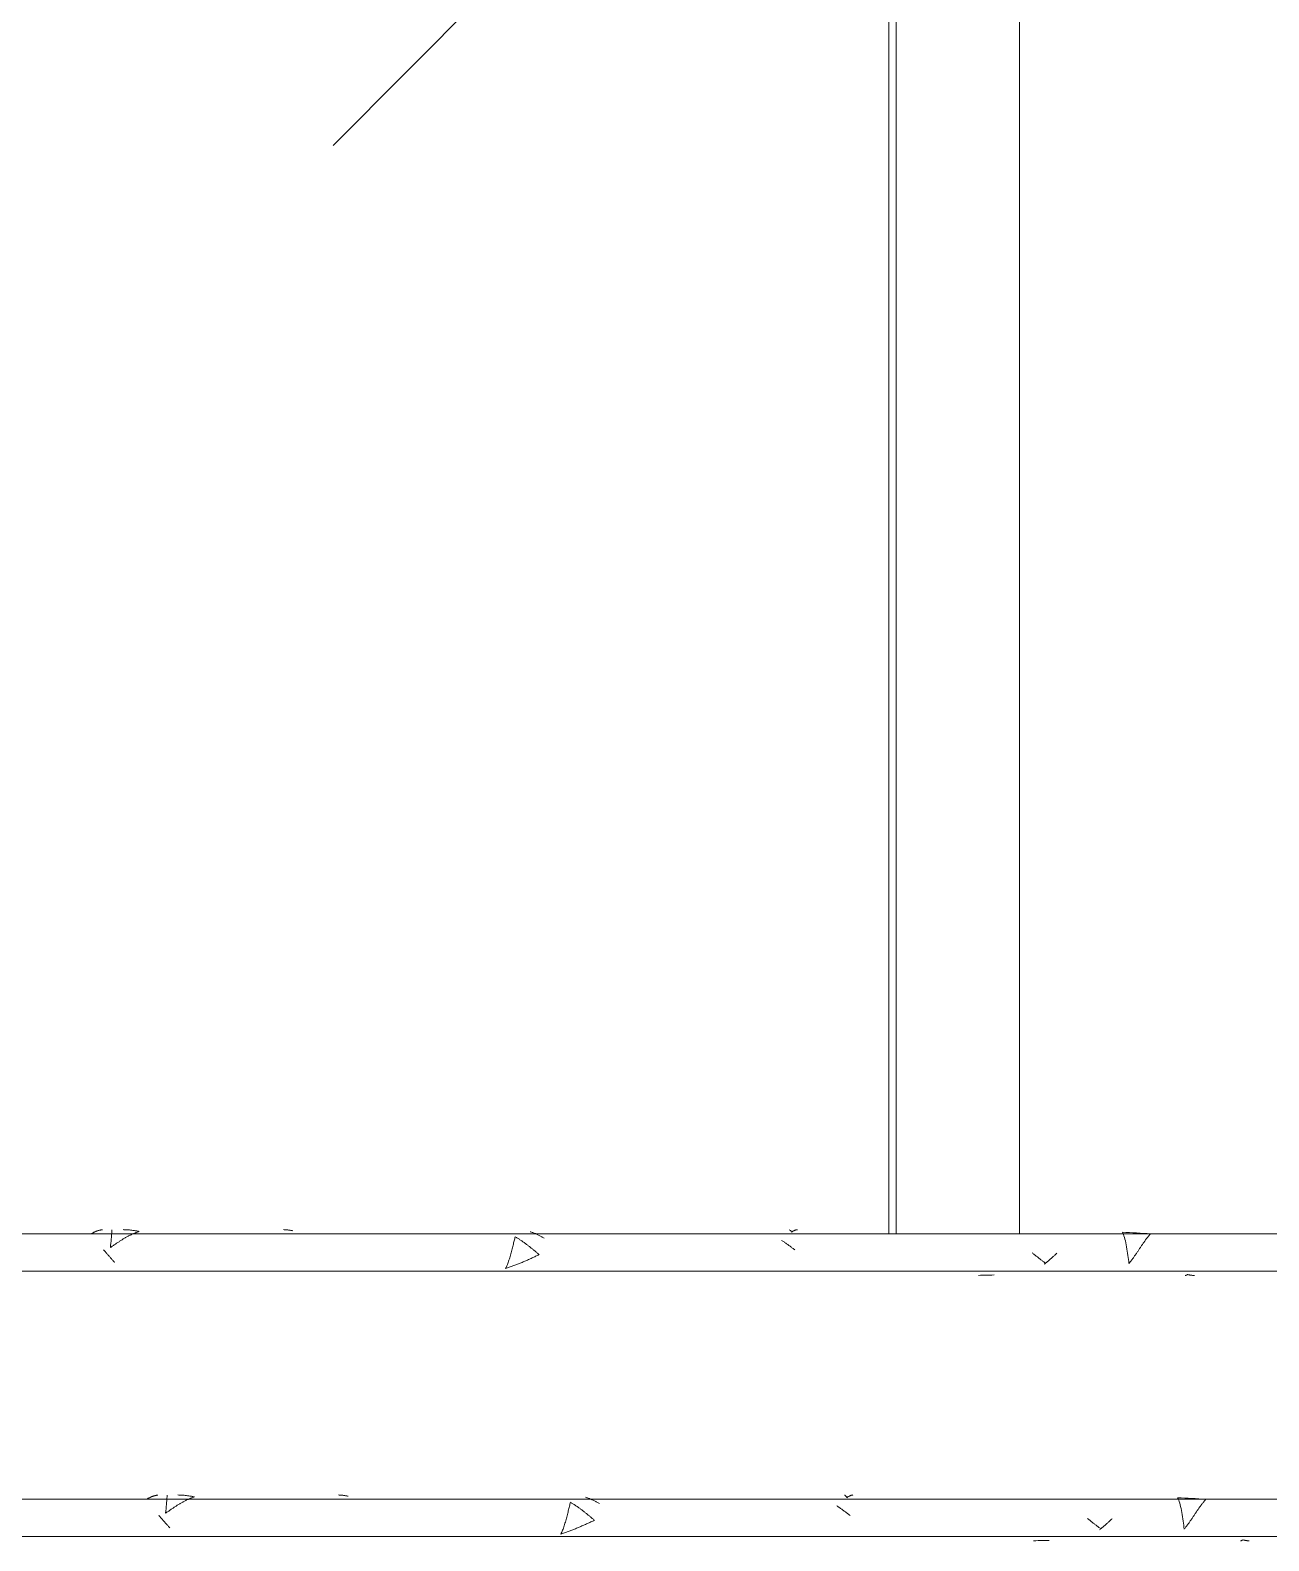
# Model space of a CAD drawing. Header units: millimetres. Extents: x -2100 to 124761, y -10432 to 93550.
# Drawn here: x 28292 to 28958, y -165 to 648 of the extents above; entities that cross this region are included whole.
import ezdxf

# ---------------------------------------------------------------- set-up
doc = ezdxf.new("R2010")
doc.units = ezdxf.units.MM
doc.linetypes.add('Centre', pattern=[31.75, 6.35, -4.7625, 15.875, -4.7625])
for name, color, linetype, lineweight in [('A-GLAZ-CWMG', 55, 'Continuous', 5), ('KINH', 152, 'Continuous', 5), ('NET THAY 1', 41, 'Continuous', 5), ('TRUC', 225, 'Continuous', 5)]:
    doc.layers.add(name, color=color, linetype=linetype, lineweight=lineweight)

# ---------------------------------------------------------------- blocks, each defined once
blk = doc.blocks.new('FP_9-MẶT ĐỨNG TRỤC A-Q')
at = {"layer": 'NET THAY 1'}
for p, q in [((31335.33, -142.86), (22887.32, -142.86)), ((28354.61, -142.58), (28354.36, -142.73)), ((28354.86, -142.44), (28354.61, -142.58)), ((28355.11, -142.3), (28354.86, -142.44)), ((28355.35, -142.17), (28355.11, -142.3)), ((28355.6, -142.04), (28355.35, -142.17)), ((28355.85, -141.92), (28355.6, -142.04)), ((28356.1, -141.8), (28355.85, -141.92)), ((28356.34, -141.68), (28356.1, -141.8)), ((28356.59, -141.58), (28356.34, -141.68)), ((28356.84, -141.47), (28356.59, -141.58)), ((28357.08, -141.37), (28356.84, -141.47)), ((28357.33, -141.28), (28357.08, -141.37)), ((28357.57, -141.19), (28357.33, -141.28)), ((28357.82, -141.11), (28357.57, -141.19)), ((28358.07, -141.03), (28357.82, -141.11)), ((28358.31, -140.96), (28358.07, -141.03)), ((28358.56, -140.9), (28358.31, -140.96)), ((28358.8, -140.84), (28358.56, -140.9)), ((28359.05, -140.78), (28358.8, -140.84)), ((28359.29, -140.73), (28359.05, -140.78)), ((28359.53, -140.69), (28359.29, -140.73)), ((28359.78, -140.65), (28359.53, -140.69)), ((28360.02, -140.61), (28359.78, -140.65)), ((28360.27, -140.59), (28360.02, -140.61)), ((28364.89, -145.65), (28364.8, -146.73)), ((28364.97, -144.64), (28364.89, -145.65)), ((28365.04, -143.72), (28364.97, -144.64)), ((28365.1, -142.9), (28365.04, -143.72)), ((28365.14, -142.19), (28365.1, -142.9)), ((28365.18, -141.6), (28365.14, -142.19)), ((28365.21, -141.14), (28365.18, -141.6)), ((28365.24, -140.8), (28365.21, -141.14)), ((28365.26, -140.6), (28365.24, -140.8)), ((28370.39, -146.27), (28370.06, -146.48)), ((28370.72, -146.07), (28370.39, -146.27)), ((28371.04, -145.86), (28370.72, -146.07)), ((28371.47, -140.54), (28371.04, -140.53)), ((28371.37, -145.66), (28371.04, -145.86)), ((28371.69, -145.47), (28371.37, -145.66)), ((28371.89, -140.55), (28371.47, -140.54)), ((28372.01, -145.27), (28371.69, -145.47)), ((28372.32, -140.56), (28371.89, -140.55)), ((28372.34, -145.08), (28372.01, -145.27)), ((28372.75, -140.58), (28372.32, -140.56)), ((28372.66, -144.89), (28372.34, -145.08)), ((28372.98, -144.71), (28372.66, -144.89)), ((28373.17, -140.61), (28372.75, -140.58)), ((28373.3, -144.53), (28372.98, -144.71)), ((28373.6, -140.63), (28373.17, -140.61)), ((28373.62, -144.35), (28373.3, -144.53)), ((28374.03, -140.67), (28373.6, -140.63)), ((28373.95, -144.17), (28373.62, -144.35)), ((28374.27, -144), (28373.95, -144.17)), ((28374.45, -140.7), (28374.03, -140.67)), ((28374.59, -143.83), (28374.27, -144)), ((28374.88, -140.74), (28374.45, -140.7)), ((28374.91, -143.67), (28374.59, -143.83)), ((28375.3, -140.79), (28374.88, -140.74)), ((28375.23, -143.51), (28374.91, -143.67)), ((28375.54, -143.35), (28375.23, -143.51)), ((28375.73, -140.84), (28375.3, -140.79)), ((28375.86, -143.19), (28375.54, -143.35)), ((28376.15, -140.89), (28375.73, -140.84)), ((28376.18, -143.04), (28375.86, -143.19)), ((28376.58, -140.95), (28376.15, -140.89)), ((28376.5, -142.9), (28376.18, -143.04)), ((28376.82, -142.76), (28376.5, -142.9)), ((28377, -141.01), (28376.58, -140.95)), ((28377.13, -142.62), (28376.82, -142.76)), ((28377.43, -141.08), (28377, -141.01)), ((28377.45, -142.48), (28377.13, -142.62)), ((28377.85, -141.15), (28377.43, -141.08)), ((28377.77, -142.35), (28377.45, -142.48)), ((28378.08, -142.23), (28377.77, -142.35)), ((28378.28, -141.22), (28377.85, -141.15)), ((28378.4, -142.1), (28378.08, -142.23)), ((28378.7, -141.3), (28378.28, -141.22)), ((28378.72, -141.99), (28378.4, -142.1)), ((28379.13, -141.38), (28378.7, -141.3)), ((28379.03, -141.87), (28378.72, -141.99)), ((28379.35, -141.77), (28379.03, -141.87)), ((28379.55, -141.47), (28379.13, -141.38)), ((28379.66, -141.66), (28379.35, -141.77)), ((28379.98, -141.56), (28379.55, -141.47)), ((28379.98, -141.56), (28379.66, -141.66)), ((28457.75, -140.54), (28457.4, -140.53)), ((28458.09, -140.55), (28457.75, -140.54)), ((28458.44, -140.57), (28458.09, -140.55)), ((28458.79, -140.59), (28458.44, -140.57)), ((28459.13, -140.62), (28458.79, -140.59)), ((28459.48, -140.65), (28459.13, -140.62)), ((28459.82, -140.69), (28459.48, -140.65)), ((28460.17, -140.73), (28459.82, -140.69)), ((28460.52, -140.78), (28460.17, -140.73)), ((28460.86, -140.84), (28460.52, -140.78)), ((28461.21, -140.89), (28460.86, -140.84)), ((28461.55, -140.96), (28461.21, -140.89)), ((28461.9, -141.02), (28461.55, -140.96)), ((28462.24, -141.1), (28461.9, -141.02)), ((28462.59, -141.17), (28462.24, -141.1)), ((28581.87, -146.06), (28581.73, -146.63)), ((28582, -145.5), (28581.87, -146.06)), ((28582.13, -144.97), (28582, -145.5)), ((28582.26, -144.46), (28582.13, -144.97)), ((28582.59, -144.65), (28582.26, -144.46)), ((28582.92, -144.84), (28582.59, -144.65)), ((28583.24, -145.04), (28582.92, -144.84)), ((28583.57, -145.24), (28583.24, -145.04)), ((28583.89, -145.44), (28583.57, -145.24)), ((28584.22, -145.65), (28583.89, -145.44)), ((28584.54, -145.86), (28584.22, -145.65)), ((28584.86, -146.07), (28584.54, -145.86)), ((28585.18, -146.29), (28584.86, -146.07)), ((28585.51, -146.5), (28585.18, -146.29)), ((28590.71, -141.85), (28590.36, -141.74)), ((28591.06, -141.97), (28590.71, -141.85)), ((28591.4, -142.09), (28591.06, -141.97)), ((28591.75, -142.22), (28591.4, -142.09)), ((28592.09, -142.35), (28591.75, -142.22)), ((28592.44, -142.48), (28592.09, -142.35)), ((28592.78, -142.62), (28592.44, -142.48)), ((28593.12, -142.76), (28592.78, -142.62)), ((28593.47, -142.91), (28593.12, -142.76)), ((28593.81, -143.06), (28593.47, -142.91)), ((28594.15, -143.21), (28593.81, -143.06)), ((28594.49, -143.37), (28594.15, -143.21)), ((28594.84, -143.54), (28594.49, -143.37)), ((28595.18, -143.7), (28594.84, -143.54)), ((28595.52, -143.87), (28595.18, -143.7)), ((28595.86, -144.05), (28595.52, -143.87)), ((28596.2, -144.23), (28595.86, -144.05)), ((28596.54, -144.41), (28596.2, -144.23)), ((28596.88, -144.59), (28596.54, -144.41)), ((28597.22, -144.78), (28596.88, -144.59)), ((28597.56, -144.98), (28597.22, -144.78)), ((28597.9, -145.17), (28597.56, -144.98)), ((28729.72, -140.57), (28729.99, -140.69)), ((28729.99, -140.69), (28730.25, -140.9)), ((28730.25, -140.9), (28730.52, -141.18)), ((28730.52, -141.18), (28730.78, -141.54)), ((28730.78, -141.54), (28731.03, -141.97)), ((28731.22, -141.82), (28731.03, -141.97)), ((28731.41, -141.67), (28731.22, -141.82)), ((28731.6, -141.54), (28731.41, -141.67)), ((28731.79, -141.41), (28731.6, -141.54)), ((28731.98, -141.29), (28731.79, -141.41)), ((28732.17, -141.18), (28731.98, -141.29)), ((28732.36, -141.07), (28732.17, -141.18)), ((28732.55, -140.98), (28732.36, -141.07)), ((28732.73, -140.89), (28732.55, -140.98)), ((28732.92, -140.82), (28732.73, -140.89)), ((28733.11, -140.75), (28732.92, -140.82)), ((28733.3, -140.69), (28733.11, -140.75)), ((28733.48, -140.64), (28733.3, -140.69)), ((28733.67, -140.6), (28733.48, -140.64)), ((28733.86, -140.57), (28733.67, -140.6)), ((28734.04, -140.55), (28733.86, -140.57)), ((28734.23, -140.53), (28734.04, -140.55)), ((28910.92, -142.08), (28909.01, -141.98)), ((28909.01, -141.98), (28909.3, -142.57)), ((28909.3, -142.57), (28909.58, -143.25)), ((28909.58, -143.25), (28909.86, -144.02)), ((28909.86, -144.02), (28910.12, -144.86)), ((28910.12, -144.86), (28910.38, -145.77)), ((28910.38, -145.77), (28910.62, -146.75)), ((28912.82, -142.18), (28910.92, -142.08)), ((28914.73, -142.28), (28912.82, -142.18)), ((28916.63, -142.39), (28914.73, -142.28)), ((28918.54, -142.5), (28916.63, -142.39)), ((28920.44, -142.61), (28918.54, -142.5)), ((28922.35, -142.73), (28920.44, -142.61)), ((28921.48, -146.21), (28921.27, -146.49)), ((28921.68, -145.93), (28921.48, -146.21)), ((28921.88, -145.66), (28921.68, -145.93)), ((28922.08, -145.39), (28921.88, -145.66)), ((28922.29, -145.13), (28922.08, -145.39)), ((28922.49, -144.87), (28922.29, -145.13)), ((28924.25, -142.84), (28922.35, -142.73)), ((28922.68, -144.62), (28922.49, -144.87)), ((28922.88, -144.37), (28922.68, -144.62)), ((28923.08, -144.14), (28922.88, -144.37)), ((28923.28, -143.9), (28923.08, -144.14)), ((28923.47, -143.68), (28923.28, -143.9)), ((28923.67, -143.46), (28923.47, -143.68)), ((28923.86, -143.25), (28923.67, -143.46)), ((28924.06, -143.04), (28923.86, -143.25)), ((28924.25, -142.84), (28924.06, -143.04)), ((28360.96, -151.76), (28360.7, -151.47)), ((28361.22, -152.05), (28360.96, -151.76)), ((28361.47, -152.34), (28361.22, -152.05)), ((28361.73, -152.63), (28361.47, -152.34)), ((28361.99, -152.92), (28361.73, -152.63)), ((28362.24, -153.21), (28361.99, -152.92)), ((28362.5, -153.5), (28362.24, -153.21)), ((28362.75, -153.79), (28362.5, -153.5)), ((28363, -154.08), (28362.75, -153.79)), ((28363.25, -154.37), (28363, -154.08)), ((28363.5, -154.66), (28363.25, -154.37)), ((28364.57, -149.1), (28364.44, -150.36)), ((28364.78, -150.09), (28364.44, -150.33)), ((28364.7, -147.89), (28364.57, -149.1)), ((28364.8, -146.73), (28364.7, -147.89)), ((28365.11, -149.86), (28364.78, -150.09)), ((28365.45, -149.62), (28365.11, -149.86)), ((28365.78, -149.38), (28365.45, -149.62)), ((28366.11, -149.15), (28365.78, -149.38)), ((28366.45, -148.92), (28366.11, -149.15)), ((28366.78, -148.69), (28366.45, -148.92)), ((28367.11, -148.46), (28366.78, -148.69)), ((28367.44, -148.23), (28367.11, -148.46)), ((28367.77, -148), (28367.44, -148.23)), ((28368.1, -147.78), (28367.77, -148)), ((28368.43, -147.56), (28368.1, -147.78)), ((28368.76, -147.34), (28368.43, -147.56)), ((28369.08, -147.12), (28368.76, -147.34)), ((28369.41, -146.9), (28369.08, -147.12)), ((28369.74, -146.69), (28369.41, -146.9)), ((28370.06, -146.48), (28369.74, -146.69)), ((28579.72, -154.43), (28579.53, -155.1)), ((28579.91, -153.76), (28579.72, -154.43)), ((28580.1, -153.09), (28579.91, -153.76)), ((28580.28, -152.41), (28580.1, -153.09)), ((28580.46, -151.74), (28580.28, -152.41)), ((28580.63, -151.07), (28580.46, -151.74)), ((28580.8, -150.4), (28580.63, -151.07)), ((28580.97, -149.74), (28580.8, -150.4)), ((28581.13, -149.09), (28580.97, -149.74)), ((28581.28, -148.46), (28581.13, -149.09)), ((28581.43, -147.83), (28581.28, -148.46)), ((28581.58, -147.22), (28581.43, -147.83)), ((28581.73, -146.63), (28581.58, -147.22)), ((28585.83, -146.72), (28585.51, -146.5)), ((28586.15, -146.95), (28585.83, -146.72)), ((28586.47, -147.17), (28586.15, -146.95)), ((28586.79, -147.4), (28586.47, -147.17)), ((28587.11, -147.63), (28586.79, -147.4)), ((28587.43, -147.87), (28587.11, -147.63)), ((28587.74, -148.1), (28587.43, -147.87)), ((28588.06, -148.34), (28587.74, -148.1)), ((28588.38, -148.58), (28588.06, -148.34)), ((28588.7, -148.82), (28588.38, -148.58)), ((28589.01, -149.06), (28588.7, -148.82)), ((28589.33, -149.31), (28589.01, -149.06)), ((28589.64, -149.55), (28589.33, -149.31)), ((28589.95, -149.8), (28589.64, -149.55)), ((28590.27, -150.05), (28589.95, -149.8)), ((28590.58, -150.3), (28590.27, -150.05)), ((28590.89, -150.55), (28590.58, -150.3)), ((28591.2, -150.8), (28590.89, -150.55)), ((28591.51, -151.06), (28591.2, -150.8)), ((28591.82, -151.31), (28591.51, -151.06)), ((28592.13, -151.57), (28591.82, -151.31)), ((28592.44, -151.82), (28592.13, -151.57)), ((28592.75, -152.08), (28592.44, -151.82)), ((28593.06, -152.33), (28592.75, -152.08)), ((28593.37, -152.59), (28593.06, -152.33)), ((28593.67, -152.84), (28593.37, -152.59)), ((28593.98, -153.1), (28593.67, -152.84)), ((28594.28, -153.36), (28593.98, -153.1)), ((28594.71, -154.35), (28594.23, -154.57)), ((28594.59, -153.61), (28594.28, -153.36)), ((28594.89, -153.87), (28594.59, -153.61)), ((28595.19, -154.12), (28594.71, -154.35)), ((28595.19, -154.12), (28594.89, -153.87)), ((28725.94, -146.62), (28725.61, -146.41)), ((28726.28, -146.84), (28725.94, -146.62)), ((28726.61, -147.06), (28726.28, -146.84)), ((28726.94, -147.29), (28726.61, -147.06)), ((28727.27, -147.51), (28726.94, -147.29)), ((28727.61, -147.74), (28727.27, -147.51)), ((28727.94, -147.97), (28727.61, -147.74)), ((28728.27, -148.2), (28727.94, -147.97)), ((28728.6, -148.44), (28728.27, -148.2)), ((28728.93, -148.68), (28728.6, -148.44)), ((28729.26, -148.91), (28728.93, -148.68)), ((28729.59, -149.15), (28729.26, -148.91)), ((28729.91, -149.4), (28729.59, -149.15)), ((28730.24, -149.64), (28729.91, -149.4)), ((28730.57, -149.88), (28730.24, -149.64)), ((28730.89, -150.13), (28730.57, -149.88)), ((28731.22, -150.38), (28730.89, -150.13)), ((28731.54, -150.62), (28731.22, -150.38)), ((28731.87, -150.87), (28731.54, -150.62)), ((28732.19, -151.12), (28731.87, -150.87)), ((28732.51, -151.37), (28732.19, -151.12)), ((28732.84, -151.62), (28732.51, -151.37)), ((28860.77, -153.38), (28860.45, -153.13)), ((28861.09, -153.63), (28860.77, -153.38)), ((28861.41, -153.88), (28861.09, -153.63)), ((28861.72, -154.14), (28861.41, -153.88)), ((28862.04, -154.39), (28861.72, -154.14)), ((28862.35, -154.64), (28862.04, -154.39)), ((28872.66, -154.33), (28872.38, -154.59)), ((28872.94, -154.07), (28872.66, -154.33)), ((28873.22, -153.81), (28872.94, -154.07)), ((28873.5, -153.55), (28873.22, -153.81)), ((28873.77, -153.29), (28873.5, -153.55)), ((28910.62, -146.75), (28910.86, -147.78)), ((28910.86, -147.78), (28911.08, -148.85)), ((28911.08, -148.85), (28911.29, -149.96)), ((28911.29, -149.96), (28911.49, -151.09)), ((28911.49, -151.09), (28911.67, -152.24)), ((28911.67, -152.24), (28911.84, -153.39)), ((28911.84, -153.39), (28912, -154.54)), ((28915.84, -154.49), (28915.61, -154.82)), ((28916.07, -154.16), (28915.84, -154.49)), ((28916.3, -153.83), (28916.07, -154.16)), ((28916.53, -153.5), (28916.3, -153.83)), ((28916.76, -153.16), (28916.53, -153.5)), ((28916.98, -152.83), (28916.76, -153.16)), ((28917.21, -152.5), (28916.98, -152.83)), ((28917.43, -152.16), (28917.21, -152.5)), ((28917.65, -151.83), (28917.43, -152.16)), ((28917.87, -151.5), (28917.65, -151.83)), ((28918.09, -151.17), (28917.87, -151.5)), ((28918.31, -150.84), (28918.09, -151.17)), ((28918.53, -150.51), (28918.31, -150.84)), ((28918.75, -150.19), (28918.53, -150.51)), ((28918.96, -149.86), (28918.75, -150.19)), ((28919.18, -149.54), (28918.96, -149.86)), ((28919.39, -149.22), (28919.18, -149.54)), ((28919.61, -148.9), (28919.39, -149.22)), ((28919.82, -148.59), (28919.61, -148.9)), ((28920.03, -148.28), (28919.82, -148.59)), ((28920.24, -147.97), (28920.03, -148.28)), ((28920.45, -147.67), (28920.24, -147.97)), ((28920.66, -147.37), (28920.45, -147.67)), ((28920.86, -147.07), (28920.66, -147.37)), ((28921.07, -146.78), (28920.86, -147.07)), ((28921.27, -146.49), (28921.07, -146.78)), ((28363.75, -154.94), (28363.5, -154.66)), ((28364, -155.23), (28363.75, -154.94)), ((28364.25, -155.52), (28364, -155.23)), ((28364.5, -155.8), (28364.25, -155.52)), ((28364.75, -156.08), (28364.5, -155.8)), ((28364.99, -156.36), (28364.75, -156.08)), ((28365.24, -156.64), (28364.99, -156.36)), ((28365.48, -156.91), (28365.24, -156.64)), ((28365.73, -157.19), (28365.48, -156.91)), ((28365.97, -157.46), (28365.73, -157.19)), ((28366.21, -157.73), (28365.97, -157.46)), ((28366.45, -157.99), (28366.21, -157.73)), ((28366.7, -158.26), (28366.45, -157.99)), ((28577.35, -161.09), (28577.11, -161.58)), ((28577.61, -161.41), (28577.11, -161.58)), ((28577.59, -160.57), (28577.35, -161.09)), ((28577.82, -160.04), (28577.59, -160.57)), ((28578.11, -161.25), (28577.61, -161.41)), ((28578.04, -159.48), (28577.82, -160.04)), ((28578.27, -158.9), (28578.04, -159.48)), ((28578.6, -161.08), (28578.11, -161.25)), ((28578.49, -158.3), (28578.27, -158.9)), ((28578.7, -157.68), (28578.49, -158.3)), ((28579.1, -160.91), (28578.6, -161.08)), ((28578.92, -157.06), (28578.7, -157.68)), ((28579.12, -156.41), (28578.92, -157.06)), ((28579.59, -160.74), (28579.1, -160.91)), ((28579.33, -155.76), (28579.12, -156.41)), ((28579.53, -155.1), (28579.33, -155.76)), ((28580.09, -160.56), (28579.59, -160.74)), ((28580.58, -160.38), (28580.09, -160.56)), ((28581.07, -160.2), (28580.58, -160.38)), ((28581.57, -160.02), (28581.07, -160.2)), ((28582.06, -159.83), (28581.57, -160.02)), ((28582.55, -159.64), (28582.06, -159.83)), ((28583.04, -159.45), (28582.55, -159.64)), ((28583.53, -159.26), (28583.04, -159.45)), ((28584.03, -159.06), (28583.53, -159.26)), ((28584.52, -158.86), (28584.03, -159.06)), ((28585.01, -158.66), (28584.52, -158.86)), ((28585.5, -158.46), (28585.01, -158.66)), ((28585.99, -158.26), (28585.5, -158.46)), ((28586.47, -158.05), (28585.99, -158.26)), ((28586.96, -157.85), (28586.47, -158.05)), ((28587.45, -157.64), (28586.96, -157.85)), ((28587.94, -157.43), (28587.45, -157.64)), ((28588.43, -157.21), (28587.94, -157.43)), ((28588.91, -157), (28588.43, -157.21)), ((28589.4, -156.79), (28588.91, -157)), ((28589.88, -156.57), (28589.4, -156.79)), ((28590.37, -156.35), (28589.88, -156.57)), ((28590.85, -156.13), (28590.37, -156.35)), ((28591.34, -155.91), (28590.85, -156.13)), ((28591.82, -155.69), (28591.34, -155.91)), ((28592.3, -155.47), (28591.82, -155.69)), ((28592.79, -155.25), (28592.3, -155.47)), ((28593.27, -155.02), (28592.79, -155.25)), ((28593.75, -154.8), (28593.27, -155.02)), ((28594.23, -154.57), (28593.75, -154.8)), ((28862.67, -154.89), (28862.35, -154.64)), ((28862.98, -155.13), (28862.67, -154.89)), ((28863.29, -155.38), (28862.98, -155.13)), ((28863.61, -155.63), (28863.29, -155.38)), ((28863.92, -155.87), (28863.61, -155.63)), ((28864.23, -156.12), (28863.92, -155.87)), ((28864.54, -156.36), (28864.23, -156.12)), ((28864.85, -156.6), (28864.54, -156.36)), ((28865.16, -156.84), (28864.85, -156.6)), ((28865.47, -157.08), (28865.16, -156.84)), ((28865.78, -157.32), (28865.47, -157.08)), ((28866.09, -157.55), (28865.78, -157.32)), ((28866.39, -157.78), (28866.09, -157.55)), ((28866.7, -158.01), (28866.39, -157.78)), ((28867.01, -158.24), (28866.7, -158.01)), ((28867.25, -159.03), (28866.96, -159.25)), ((28867.31, -158.47), (28867.01, -158.24)), ((28867.54, -158.8), (28867.25, -159.03)), ((28867.83, -158.57), (28867.54, -158.8)), ((28868.12, -158.33), (28867.83, -158.57)), ((28868.41, -158.1), (28868.12, -158.33)), ((28868.7, -157.86), (28868.41, -158.1)), ((28868.98, -157.62), (28868.7, -157.86)), ((28869.27, -157.38), (28868.98, -157.62)), ((28869.56, -157.13), (28869.27, -157.38)), ((28869.84, -156.88), (28869.56, -157.13)), ((28870.13, -156.64), (28869.84, -156.88)), ((28870.41, -156.38), (28870.13, -156.64)), ((28870.7, -156.13), (28870.41, -156.38)), ((28870.98, -155.88), (28870.7, -156.13)), ((28871.26, -155.62), (28870.98, -155.88)), ((28871.54, -155.37), (28871.26, -155.62)), ((28871.82, -155.11), (28871.54, -155.37)), ((28872.1, -154.85), (28871.82, -155.11)), ((28872.38, -154.59), (28872.1, -154.85)), ((28912, -154.54), (28912.15, -155.68)), ((28912.15, -155.68), (28912.28, -156.79)), ((28912.28, -156.79), (28912.41, -157.86)), ((28912.41, -157.86), (28912.52, -158.89)), ((28912.76, -158.6), (28912.52, -158.89)), ((28913, -158.3), (28912.76, -158.6)), ((28913.24, -158), (28913, -158.3)), ((28913.49, -157.69), (28913.24, -158)), ((28913.73, -157.39), (28913.49, -157.69)), ((28913.97, -157.07), (28913.73, -157.39)), ((28914.2, -156.76), (28913.97, -157.07)), ((28914.44, -156.44), (28914.2, -156.76)), ((28914.68, -156.12), (28914.44, -156.44)), ((28914.91, -155.8), (28914.68, -156.12)), ((28915.15, -155.48), (28914.91, -155.8)), ((28915.38, -155.15), (28915.15, -155.48)), ((28915.61, -154.82), (28915.38, -155.15)), ((22887.32, -162.86), (31335.33, -162.86)), ((28832.71, -165.13), (28831.51, -165.15)), ((28833.91, -165.11), (28832.71, -165.13)), ((28835.12, -165.09), (28833.91, -165.11)), ((28836.32, -165.06), (28835.12, -165.09)), ((28837.52, -165.03), (28836.32, -165.06)), ((28838.72, -165), (28837.52, -165.03)), ((28839.92, -164.97), (28838.72, -165)), ((28943.14, -165.13), (28942.91, -165.17)), ((28943.36, -165.06), (28943.14, -165.13)), ((28943.59, -164.96), (28943.36, -165.06)), ((28943.82, -164.84), (28943.59, -164.96)), ((28944.04, -164.68), (28943.82, -164.84)), ((28944.32, -164.75), (28944.04, -164.68)), ((28944.59, -164.82), (28944.32, -164.75)), ((28944.86, -164.87), (28944.59, -164.82)), ((28945.13, -164.93), (28944.86, -164.87)), ((28945.41, -164.98), (28945.13, -164.93)), ((28945.68, -165.02), (28945.41, -164.98)), ((28945.95, -165.06), (28945.68, -165.02)), ((28946.22, -165.09), (28945.95, -165.06)), ((28946.49, -165.12), (28946.22, -165.09)), ((28946.76, -165.14), (28946.49, -165.12)), ((28947.03, -165.16), (28946.76, -165.14)), ((28947.3, -165.18), (28947.03, -165.16)), ((28947.58, -165.18), (28947.3, -165.18))]:
    blk.add_line(p, q, dxfattribs=at)
blk = doc.blocks.new('FP_10-MẶT ĐỨNG TRỤC A-Q')
at = {"layer": 'NET THAY 1'}
for p, q in [((31305.6, 0), (22887.32, 0)), ((28324.86, 0.35), (28324.61, 0.21)), ((28325.11, 0.49), (28324.86, 0.35)), ((28325.36, 0.63), (28325.11, 0.49)), ((28325.61, 0.76), (28325.36, 0.63)), ((28325.86, 0.89), (28325.61, 0.76)), ((28326.1, 1.01), (28325.86, 0.89)), ((28326.35, 1.12), (28326.1, 1.01)), ((28326.6, 1.23), (28326.35, 1.12)), ((28326.84, 1.34), (28326.6, 1.23)), ((28327.09, 1.44), (28326.84, 1.34)), ((28327.34, 1.53), (28327.09, 1.44)), ((28327.58, 1.62), (28327.34, 1.53)), ((28327.83, 1.71), (28327.58, 1.62)), ((28328.07, 1.79), (28327.83, 1.71)), ((28328.32, 1.86), (28328.07, 1.79)), ((28328.56, 1.93), (28328.32, 1.86)), ((28328.81, 1.99), (28328.56, 1.93)), ((28329.05, 2.05), (28328.81, 1.99)), ((28329.3, 2.1), (28329.05, 2.05)), ((28329.54, 2.15), (28329.3, 2.1)), ((28329.79, 2.19), (28329.54, 2.15)), ((28330.03, 2.23), (28329.79, 2.19)), ((28330.27, 2.26), (28330.03, 2.23)), ((28330.52, 2.28), (28330.27, 2.26)), ((28335.39, 0.69), (28335.35, 0)), ((28335.43, 1.27), (28335.39, 0.69)), ((28335.46, 1.73), (28335.43, 1.27)), ((28335.49, 2.06), (28335.46, 1.73)), ((28335.51, 2.26), (28335.49, 2.06)), ((28342, 2.32), (28341.56, 2.33)), ((28342.43, 2.31), (28342, 2.32)), ((28342.86, 2.29), (28342.43, 2.31)), ((28343.3, 2.27), (28342.86, 2.29)), ((28343.73, 2.25), (28343.3, 2.27)), ((28344.17, 2.22), (28343.73, 2.25)), ((28344.6, 2.19), (28344.17, 2.22)), ((28345.03, 2.15), (28344.6, 2.19)), ((28345.47, 2.1), (28345.03, 2.15)), ((28345.9, 2.06), (28345.47, 2.1)), ((28346.33, 2.01), (28345.9, 2.06)), ((28346.77, 1.95), (28346.33, 2.01)), ((28346.75, 0.04), (28346.44, -0.1)), ((28347.07, 0.18), (28346.75, 0.04)), ((28347.2, 1.89), (28346.77, 1.95)), ((28347.39, 0.32), (28347.07, 0.18)), ((28347.63, 1.83), (28347.2, 1.89)), ((28347.7, 0.45), (28347.39, 0.32)), ((28348.07, 1.76), (28347.63, 1.83)), ((28348.02, 0.58), (28347.7, 0.45)), ((28348.34, 0.7), (28348.02, 0.58)), ((28348.5, 1.69), (28348.07, 1.76)), ((28348.65, 0.82), (28348.34, 0.7)), ((28348.93, 1.61), (28348.5, 1.69)), ((28348.97, 0.94), (28348.65, 0.82)), ((28349.36, 1.53), (28348.93, 1.61)), ((28349.28, 1.05), (28348.97, 0.94)), ((28349.6, 1.15), (28349.28, 1.05)), ((28349.8, 1.44), (28349.36, 1.53)), ((28349.91, 1.25), (28349.6, 1.15)), ((28350.23, 1.35), (28349.8, 1.44)), ((28350.23, 1.35), (28349.91, 1.25)), ((28428.17, 2.32), (28427.83, 2.33)), ((28428.5, 2.31), (28428.17, 2.32)), ((28428.84, 2.29), (28428.5, 2.31)), ((28429.17, 2.27), (28428.84, 2.29)), ((28429.5, 2.24), (28429.17, 2.27)), ((28429.84, 2.21), (28429.5, 2.24)), ((28430.17, 2.18), (28429.84, 2.21)), ((28430.51, 2.14), (28430.17, 2.18)), ((28430.84, 2.09), (28430.51, 2.14)), ((28431.17, 2.04), (28430.84, 2.09)), ((28431.51, 1.99), (28431.17, 2.04)), ((28431.84, 1.93), (28431.51, 1.99)), ((28432.17, 1.87), (28431.84, 1.93)), ((28432.51, 1.8), (28432.17, 1.87)), ((28432.84, 1.73), (28432.51, 1.8)), ((28560.96, 1.07), (28560.62, 1.18)), ((28561.31, 0.95), (28560.96, 1.07)), ((28561.65, 0.83), (28561.31, 0.95)), ((28562, 0.71), (28561.65, 0.83)), ((28562.34, 0.58), (28562, 0.71)), ((28562.69, 0.45), (28562.34, 0.58)), ((28563.03, 0.32), (28562.69, 0.45)), ((28563.38, 0.18), (28563.03, 0.32)), ((28563.72, 0.03), (28563.38, 0.18)), ((28564.06, -0.12), (28563.72, 0.03)), ((28700.05, 2.27), (28700.37, 2.1)), ((28700.37, 2.1), (28700.68, 1.83)), ((28700.68, 1.83), (28700.99, 1.44)), ((28700.99, 1.44), (28701.29, 0.95)), ((28701.47, 1.1), (28701.29, 0.95)), ((28701.66, 1.24), (28701.47, 1.1)), ((28701.84, 1.37), (28701.66, 1.24)), ((28702.03, 1.49), (28701.84, 1.37)), ((28702.21, 1.6), (28702.03, 1.49)), ((28702.4, 1.71), (28702.21, 1.6)), ((28702.58, 1.81), (28702.4, 1.71)), ((28702.76, 1.9), (28702.58, 1.81)), ((28702.95, 1.98), (28702.76, 1.9)), ((28703.13, 2.05), (28702.95, 1.98)), ((28703.31, 2.12), (28703.13, 2.05)), ((28703.5, 2.17), (28703.31, 2.12)), ((28703.68, 2.22), (28703.5, 2.17)), ((28703.86, 2.26), (28703.68, 2.22)), ((28704.04, 2.29), (28703.86, 2.26)), ((28704.22, 2.31), (28704.04, 2.29)), ((28704.41, 2.32), (28704.22, 2.31)), ((28881.17, 0.85), (28879.26, 0.94)), ((28879.26, 0.94), (28879.55, 0.36)), ((28879.55, 0.36), (28879.84, -0.31)), ((28883.08, 0.75), (28881.17, 0.85)), ((28884.98, 0.65), (28883.08, 0.75)), ((28886.89, 0.54), (28884.98, 0.65)), ((28888.79, 0.44), (28886.89, 0.54)), ((28890.7, 0.32), (28888.79, 0.44)), ((28892.6, 0.21), (28890.7, 0.32)), ((28894.5, 0.1), (28892.6, 0.21)), ((28894.5, 0.1), (28894.31, -0.1)), ((28334.84, -6.12), (28334.7, -7.36)), ((28335.04, -7.1), (28334.71, -7.34)), ((28334.96, -4.92), (28334.84, -6.12)), ((28335.06, -3.78), (28334.96, -4.92)), ((28335.38, -6.86), (28335.04, -7.1)), ((28335.15, -2.71), (28335.06, -3.78)), ((28335.23, -1.71), (28335.15, -2.71)), ((28335.29, -0.81), (28335.23, -1.71)), ((28335.35, 0), (28335.29, -0.81)), ((28335.71, -6.63), (28335.38, -6.86)), ((28336.04, -6.39), (28335.71, -6.63)), ((28336.38, -6.16), (28336.04, -6.39)), ((28336.71, -5.93), (28336.38, -6.16)), ((28337.04, -5.7), (28336.71, -5.93)), ((28337.37, -5.47), (28337.04, -5.7)), ((28337.7, -5.24), (28337.37, -5.47)), ((28338.03, -5.02), (28337.7, -5.24)), ((28338.36, -4.79), (28338.03, -5.02)), ((28338.69, -4.57), (28338.36, -4.79)), ((28339.02, -4.35), (28338.69, -4.57)), ((28339.34, -4.14), (28339.02, -4.35)), ((28339.67, -3.92), (28339.34, -4.14)), ((28340, -3.71), (28339.67, -3.92)), ((28340.32, -3.5), (28340, -3.71)), ((28340.65, -3.3), (28340.32, -3.5)), ((28340.97, -3.09), (28340.65, -3.3)), ((28341.3, -2.89), (28340.97, -3.09)), ((28341.62, -2.69), (28341.3, -2.89)), ((28341.95, -2.5), (28341.62, -2.69)), ((28342.27, -2.3), (28341.95, -2.5)), ((28342.59, -2.11), (28342.27, -2.3)), ((28342.92, -1.93), (28342.59, -2.11)), ((28343.24, -1.74), (28342.92, -1.93)), ((28343.56, -1.56), (28343.24, -1.74)), ((28343.88, -1.39), (28343.56, -1.56)), ((28344.2, -1.21), (28343.88, -1.39)), ((28344.52, -1.04), (28344.2, -1.21)), ((28344.84, -0.88), (28344.52, -1.04)), ((28345.16, -0.72), (28344.84, -0.88)), ((28345.48, -0.56), (28345.16, -0.72)), ((28345.8, -0.4), (28345.48, -0.56)), ((28346.12, -0.25), (28345.8, -0.4)), ((28346.44, -0.1), (28346.12, -0.25)), ((28550.9, -8.07), (28550.73, -8.74)), ((28551.07, -7.4), (28550.9, -8.07)), ((28551.23, -6.75), (28551.07, -7.4)), ((28551.39, -6.1), (28551.23, -6.75)), ((28551.54, -5.47), (28551.39, -6.1)), ((28551.69, -4.85), (28551.54, -5.47)), ((28551.84, -4.24), (28551.69, -4.85)), ((28551.98, -3.65), (28551.84, -4.24)), ((28552.12, -3.08), (28551.98, -3.65)), ((28552.26, -2.53), (28552.12, -3.08)), ((28552.39, -2.01), (28552.26, -2.53)), ((28552.52, -1.5), (28552.39, -2.01)), ((28552.85, -1.69), (28552.52, -1.5)), ((28553.17, -1.88), (28552.85, -1.69)), ((28553.5, -2.07), (28553.17, -1.88)), ((28553.82, -2.27), (28553.5, -2.07)), ((28554.15, -2.47), (28553.82, -2.27)), ((28554.47, -2.68), (28554.15, -2.47)), ((28554.8, -2.88), (28554.47, -2.68)), ((28555.12, -3.1), (28554.8, -2.88)), ((28555.44, -3.31), (28555.12, -3.1)), ((28555.77, -3.53), (28555.44, -3.31)), ((28556.09, -3.75), (28555.77, -3.53)), ((28556.41, -3.97), (28556.09, -3.75)), ((28556.73, -4.19), (28556.41, -3.97)), ((28557.05, -4.42), (28556.73, -4.19)), ((28557.37, -4.65), (28557.05, -4.42)), ((28557.69, -4.88), (28557.37, -4.65)), ((28558.01, -5.12), (28557.69, -4.88)), ((28558.32, -5.35), (28558.01, -5.12)), ((28558.64, -5.59), (28558.32, -5.35)), ((28558.96, -5.83), (28558.64, -5.59)), ((28559.27, -6.07), (28558.96, -5.83)), ((28559.59, -6.32), (28559.27, -6.07)), ((28559.9, -6.56), (28559.59, -6.32)), ((28560.22, -6.81), (28559.9, -6.56)), ((28560.53, -7.06), (28560.22, -6.81)), ((28560.84, -7.31), (28560.53, -7.06)), ((28561.16, -7.56), (28560.84, -7.31)), ((28561.47, -7.81), (28561.16, -7.56)), ((28561.78, -8.06), (28561.47, -7.81)), ((28562.09, -8.31), (28561.78, -8.06)), ((28564.41, -0.27), (28564.06, -0.12)), ((28564.75, -0.43), (28564.41, -0.27)), ((28565.09, -0.59), (28564.75, -0.43)), ((28565.43, -0.75), (28565.09, -0.59)), ((28565.78, -0.92), (28565.43, -0.75)), ((28566.12, -1.09), (28565.78, -0.92)), ((28566.46, -1.27), (28566.12, -1.09)), ((28566.8, -1.45), (28566.46, -1.27)), ((28567.14, -1.63), (28566.8, -1.45)), ((28567.48, -1.82), (28567.14, -1.63)), ((28567.81, -2.01), (28567.48, -1.82)), ((28568.15, -2.21), (28567.81, -2.01)), ((28696.2, -3.64), (28695.87, -3.43)), ((28696.54, -3.86), (28696.2, -3.64)), ((28696.87, -4.08), (28696.54, -3.86)), ((28697.2, -4.3), (28696.87, -4.08)), ((28697.54, -4.53), (28697.2, -4.3)), ((28697.87, -4.76), (28697.54, -4.53)), ((28698.2, -4.99), (28697.87, -4.76)), ((28698.53, -5.22), (28698.2, -4.99)), ((28698.86, -5.45), (28698.53, -5.22)), ((28699.19, -5.69), (28698.86, -5.45)), ((28699.52, -5.92), (28699.19, -5.69)), ((28699.85, -6.16), (28699.52, -5.92)), ((28700.18, -6.4), (28699.85, -6.16)), ((28700.5, -6.65), (28700.18, -6.4)), ((28700.83, -6.89), (28700.5, -6.65)), ((28701.16, -7.13), (28700.83, -6.89)), ((28701.48, -7.38), (28701.16, -7.13)), ((28701.81, -7.63), (28701.48, -7.38)), ((28702.13, -7.88), (28701.81, -7.63)), ((28702.46, -8.12), (28702.13, -7.88)), ((28702.78, -8.37), (28702.46, -8.12)), ((28879.84, -0.31), (28880.11, -1.06)), ((28880.11, -1.06), (28880.38, -1.9)), ((28880.38, -1.9), (28880.64, -2.8)), ((28880.64, -2.8), (28880.88, -3.77)), ((28880.88, -3.77), (28881.12, -4.79)), ((28881.12, -4.79), (28881.34, -5.86)), ((28881.34, -5.86), (28881.55, -6.96)), ((28881.55, -6.96), (28881.75, -8.09)), ((28881.75, -8.09), (28881.94, -9.24)), ((28888.58, -7.84), (28888.36, -8.17)), ((28888.79, -7.52), (28888.58, -7.84)), ((28889.01, -7.19), (28888.79, -7.52)), ((28889.23, -6.87), (28889.01, -7.19)), ((28889.44, -6.55), (28889.23, -6.87)), ((28889.66, -6.23), (28889.44, -6.55)), ((28889.87, -5.91), (28889.66, -6.23)), ((28890.08, -5.6), (28889.87, -5.91)), ((28890.29, -5.29), (28890.08, -5.6)), ((28890.5, -4.98), (28890.29, -5.29)), ((28890.71, -4.68), (28890.5, -4.98)), ((28890.92, -4.38), (28890.71, -4.68)), ((28891.12, -4.09), (28890.92, -4.38)), ((28891.33, -3.8), (28891.12, -4.09)), ((28891.53, -3.51), (28891.33, -3.8)), ((28891.74, -3.23), (28891.53, -3.51)), ((28891.94, -2.96), (28891.74, -3.23)), ((28892.14, -2.69), (28891.94, -2.96)), ((28892.34, -2.42), (28892.14, -2.69)), ((28892.54, -2.16), (28892.34, -2.42)), ((28892.74, -1.91), (28892.54, -2.16)), ((28892.94, -1.66), (28892.74, -1.91)), ((28893.14, -1.42), (28892.94, -1.66)), ((28893.34, -1.18), (28893.14, -1.42)), ((28893.53, -0.95), (28893.34, -1.18)), ((28893.73, -0.73), (28893.53, -0.95)), ((28893.92, -0.51), (28893.73, -0.73)), ((28894.12, -0.3), (28893.92, -0.51)), ((28894.31, -0.1), (28894.12, -0.3)), ((28331.22, -8.76), (28330.96, -8.47)), ((28331.48, -9.05), (28331.22, -8.76)), ((28331.74, -9.34), (28331.48, -9.05)), ((28332, -9.63), (28331.74, -9.34)), ((28332.25, -9.92), (28332, -9.63)), ((28332.51, -10.21), (28332.25, -9.92)), ((28332.76, -10.5), (28332.51, -10.21)), ((28333.02, -10.79), (28332.76, -10.5)), ((28333.27, -11.08), (28333.02, -10.79)), ((28333.52, -11.37), (28333.27, -11.08)), ((28333.77, -11.66), (28333.52, -11.37)), ((28334.03, -11.95), (28333.77, -11.66)), ((28334.27, -12.23), (28334.03, -11.95)), ((28334.52, -12.52), (28334.27, -12.23)), ((28334.77, -12.8), (28334.52, -12.52)), ((28335.02, -13.09), (28334.77, -12.8)), ((28335.27, -13.37), (28335.02, -13.09)), ((28335.51, -13.65), (28335.27, -13.37)), ((28335.76, -13.92), (28335.51, -13.65)), ((28336, -14.2), (28335.76, -13.92)), ((28336.24, -14.47), (28336, -14.2)), ((28336.49, -14.74), (28336.24, -14.47)), ((28336.73, -15.01), (28336.49, -14.74)), ((28336.97, -15.27), (28336.73, -15.01)), ((28548.54, -15.92), (28548.32, -16.5)), ((28548.76, -15.31), (28548.54, -15.92)), ((28548.98, -14.7), (28548.76, -15.31)), ((28549.19, -14.07), (28548.98, -14.7)), ((28549.4, -13.42), (28549.19, -14.07)), ((28549.6, -12.77), (28549.4, -13.42)), ((28549.8, -12.11), (28549.6, -12.77)), ((28549.99, -11.44), (28549.8, -12.11)), ((28550.18, -10.76), (28549.99, -11.44)), ((28550.37, -10.09), (28550.18, -10.76)), ((28550.55, -9.41), (28550.37, -10.09)), ((28550.73, -8.74), (28550.55, -9.41)), ((28554.3, -16.08), (28553.81, -16.28)), ((28554.79, -15.88), (28554.3, -16.08)), ((28555.28, -15.68), (28554.79, -15.88)), ((28555.77, -15.48), (28555.28, -15.68)), ((28556.26, -15.27), (28555.77, -15.48)), ((28556.75, -15.07), (28556.26, -15.27)), ((28557.24, -14.86), (28556.75, -15.07)), ((28557.73, -14.65), (28557.24, -14.86)), ((28558.21, -14.44), (28557.73, -14.65)), ((28558.7, -14.22), (28558.21, -14.44)), ((28559.19, -14.01), (28558.7, -14.22)), ((28559.67, -13.79), (28559.19, -14.01)), ((28560.16, -13.58), (28559.67, -13.79)), ((28560.64, -13.36), (28560.16, -13.58)), ((28561.13, -13.14), (28560.64, -13.36)), ((28561.61, -12.92), (28561.13, -13.14)), ((28562.09, -12.7), (28561.61, -12.92)), ((28562.4, -8.57), (28562.09, -8.31)), ((28562.58, -12.48), (28562.09, -12.7)), ((28562.71, -8.82), (28562.4, -8.57)), ((28563.06, -12.25), (28562.58, -12.48)), ((28563.02, -9.08), (28562.71, -8.82)), ((28563.33, -9.33), (28563.02, -9.08)), ((28563.54, -12.03), (28563.06, -12.25)), ((28563.63, -9.59), (28563.33, -9.33)), ((28564.02, -11.8), (28563.54, -12.03)), ((28563.94, -9.85), (28563.63, -9.59)), ((28564.25, -10.1), (28563.94, -9.85)), ((28564.5, -11.58), (28564.02, -11.8)), ((28564.55, -10.36), (28564.25, -10.1)), ((28564.98, -11.35), (28564.5, -11.58)), ((28564.86, -10.61), (28564.55, -10.36)), ((28565.16, -10.87), (28564.86, -10.61)), ((28565.46, -11.13), (28564.98, -11.35)), ((28565.46, -11.13), (28565.16, -10.87)), ((28703.1, -8.62), (28702.78, -8.37)), ((28831.04, -10.38), (28830.72, -10.13)), ((28831.36, -10.63), (28831.04, -10.38)), ((28831.67, -10.89), (28831.36, -10.63)), ((28831.99, -11.14), (28831.67, -10.89)), ((28832.31, -11.39), (28831.99, -11.14)), ((28832.62, -11.64), (28832.31, -11.39)), ((28832.94, -11.89), (28832.62, -11.64)), ((28833.25, -12.14), (28832.94, -11.89)), ((28833.56, -12.39), (28833.25, -12.14)), ((28833.88, -12.63), (28833.56, -12.39)), ((28834.19, -12.88), (28833.88, -12.63)), ((28834.5, -13.12), (28834.19, -12.88)), ((28834.81, -13.37), (28834.5, -13.12)), ((28835.12, -13.61), (28834.81, -13.37)), ((28835.43, -13.85), (28835.12, -13.61)), ((28835.74, -14.09), (28835.43, -13.85)), ((28836.05, -14.33), (28835.74, -14.09)), ((28836.36, -14.56), (28836.05, -14.33)), ((28836.67, -14.8), (28836.36, -14.56)), ((28836.97, -15.03), (28836.67, -14.8)), ((28837.28, -15.26), (28836.97, -15.03)), ((28837.53, -16.05), (28837.24, -16.27)), ((28837.59, -15.48), (28837.28, -15.26)), ((28837.82, -15.82), (28837.53, -16.05)), ((28838.11, -15.58), (28837.82, -15.82)), ((28838.39, -15.35), (28838.11, -15.58)), ((28838.68, -15.11), (28838.39, -15.35)), ((28838.97, -14.87), (28838.68, -15.11)), ((28839.26, -14.63), (28838.97, -14.87)), ((28839.54, -14.39), (28839.26, -14.63)), ((28839.83, -14.14), (28839.54, -14.39)), ((28840.12, -13.89), (28839.83, -14.14)), ((28840.4, -13.64), (28840.12, -13.89)), ((28840.68, -13.39), (28840.4, -13.64)), ((28840.97, -13.14), (28840.68, -13.39)), ((28841.25, -12.89), (28840.97, -13.14)), ((28841.53, -12.63), (28841.25, -12.89)), ((28841.81, -12.37), (28841.53, -12.63)), ((28842.09, -12.12), (28841.81, -12.37)), ((28842.37, -11.86), (28842.09, -12.12)), ((28842.65, -11.6), (28842.37, -11.86)), ((28842.93, -11.34), (28842.65, -11.6)), ((28843.21, -11.08), (28842.93, -11.34)), ((28843.49, -10.82), (28843.21, -11.08)), ((28843.77, -10.55), (28843.49, -10.82)), ((28844.04, -10.29), (28843.77, -10.55)), ((28881.94, -9.24), (28882.11, -10.4)), ((28882.11, -10.4), (28882.27, -11.55)), ((28882.27, -11.55), (28882.42, -12.68)), ((28882.42, -12.68), (28882.56, -13.8)), ((28882.56, -13.8), (28882.68, -14.88)), ((28882.68, -14.88), (28882.79, -15.91)), ((28883.04, -15.61), (28882.79, -15.91)), ((28883.28, -15.32), (28883.04, -15.61)), ((28883.52, -15.01), (28883.28, -15.32)), ((28883.76, -14.71), (28883.52, -15.01)), ((28884, -14.4), (28883.76, -14.71)), ((28884.24, -14.08), (28884, -14.4)), ((28884.48, -13.77), (28884.24, -14.08)), ((28884.71, -13.45), (28884.48, -13.77)), ((28884.95, -13.13), (28884.71, -13.45)), ((28885.18, -12.81), (28884.95, -13.13)), ((28885.42, -12.48), (28885.18, -12.81)), ((28885.65, -12.15), (28885.42, -12.48)), ((28885.88, -11.82), (28885.65, -12.15)), ((28886.11, -11.49), (28885.88, -11.82)), ((28886.34, -11.16), (28886.11, -11.49)), ((28886.57, -10.83), (28886.34, -11.16)), ((28886.8, -10.5), (28886.57, -10.83)), ((28887.02, -10.17), (28886.8, -10.5)), ((28887.25, -9.83), (28887.02, -10.17)), ((28887.47, -9.5), (28887.25, -9.83)), ((28887.7, -9.17), (28887.47, -9.5)), ((28887.92, -8.83), (28887.7, -9.17)), ((28888.14, -8.5), (28887.92, -8.83)), ((28888.36, -8.17), (28888.14, -8.5)), ((22887.32, -20), (31305.6, -20)), ((28547.63, -18.13), (28547.39, -18.62)), ((28547.89, -18.45), (28547.39, -18.62)), ((28547.86, -17.61), (28547.63, -18.13)), ((28548.09, -17.06), (28547.86, -17.61)), ((28548.38, -18.29), (28547.89, -18.45)), ((28548.32, -16.5), (28548.09, -17.06)), ((28548.88, -18.12), (28548.38, -18.29)), ((28549.37, -17.95), (28548.88, -18.12)), ((28549.87, -17.77), (28549.37, -17.95)), ((28550.36, -17.59), (28549.87, -17.77)), ((28550.86, -17.41), (28550.36, -17.59)), ((28551.35, -17.23), (28550.86, -17.41)), ((28551.84, -17.04), (28551.35, -17.23)), ((28552.34, -16.86), (28551.84, -17.04)), ((28552.83, -16.67), (28552.34, -16.86)), ((28553.32, -16.47), (28552.83, -16.67)), ((28553.81, -16.28), (28553.32, -16.47)), ((28803, -22.26), (28801.8, -22.28)), ((28804.2, -22.24), (28803, -22.26)), ((28805.4, -22.21), (28804.2, -22.24)), ((28806.6, -22.18), (28805.4, -22.21)), ((28807.8, -22.15), (28806.6, -22.18)), ((28809, -22.12), (28807.8, -22.15)), ((28810.21, -22.08), (28809, -22.12)), ((28913.38, -22.27), (28913.15, -22.31)), ((28913.62, -22.19), (28913.38, -22.27)), ((28913.86, -22.09), (28913.62, -22.19)), ((28914.09, -21.95), (28913.86, -22.09)), ((28914.33, -21.79), (28914.09, -21.95)), ((28914.59, -21.86), (28914.33, -21.79)), ((28914.86, -21.92), (28914.59, -21.86)), ((28915.12, -21.98), (28914.86, -21.92)), ((28915.39, -22.04), (28915.12, -21.98)), ((28915.65, -22.09), (28915.39, -22.04)), ((28915.91, -22.13), (28915.65, -22.09)), ((28916.18, -22.17), (28915.91, -22.13)), ((28916.44, -22.21), (28916.18, -22.17)), ((28916.7, -22.24), (28916.44, -22.21)), ((28916.97, -22.27), (28916.7, -22.24)), ((28917.23, -22.29), (28916.97, -22.27)), ((28917.49, -22.31), (28917.23, -22.29)), ((28917.76, -22.32), (28917.49, -22.31)), ((28918.02, -22.33), (28917.76, -22.32))]:
    blk.add_line(p, q, dxfattribs=at)
blk = doc.blocks.new('Rectangular Mullion - Rectangular Mullion-V26-MẶT ĐỨNG TRỤC A-Q')
at = {"layer": 'A-GLAZ-CWMG'}
for p, q in [((30743.44, 2200), (30743.44, 0)), ((30809.64, 2200), (30809.64, 0)), ((30739.48, 2166.67), (30739.48, 0))]:
    blk.add_line(p, q, dxfattribs=at)

msp = doc.modelspace()

# ---------------------------------------------------------------- hatches: boundary and pattern name
at = {"layer": 'KINH'}
h = msp.add_hatch(dxfattribs=at)
h.set_pattern_fill('FP_11', color=256, angle=180, style=0, pattern_type=2)
h.set_pattern_definition([(225.204, (37422.6, 14448.4), (-0.002, -2032), [252.7, -2610.8]), (225.204, (37477.4, 14393.3), (-0.002, -2032), [252.7, -2610.8]), (225.204, (37552.7, 14524.3), (-0.002, -2032), [544.27, -2319.24]), (225.204, (38794.5, 13087), (-0.002, -2032), [252.7, -2610.8]), (225.204, (38849.3, 13031.8), (-0.002, -2032), [252.7, -2610.8]), (225.204, (38924.7, 13162.9), (-0.002, -2032), [544.27, -2319.24])])
h.paths.add_polyline_path([(22202.52, 4850), (22202.52, 0), (32826.57, 0), (32826.57, 4850)])

# ---------------------------------------------------------------- linework, layer by layer
at = {"layer": 'TRUC', "linetype": 'Centre', "ltscale": 75}
msp.add_line((-2000.06, 0), (44599.94, 0), dxfattribs=at)

# ---------------------------------------------------------------- block references
at = {"layer": 'A-GLAZ-CWMG'}
msp.add_blockref('Rectangular Mullion - Rectangular Mullion-V26-MẶT ĐỨNG TRỤC A-Q', (-1985.8, 0), dxfattribs=at)
at = {"layer": 'NET THAY 1'}
for name in ['FP_10-MẶT ĐỨNG TRỤC A-Q', 'FP_9-MẶT ĐỨNG TRỤC A-Q']:
    msp.add_blockref(name, (0, 0), dxfattribs=at)

doc.saveas('drawing.dxf')
